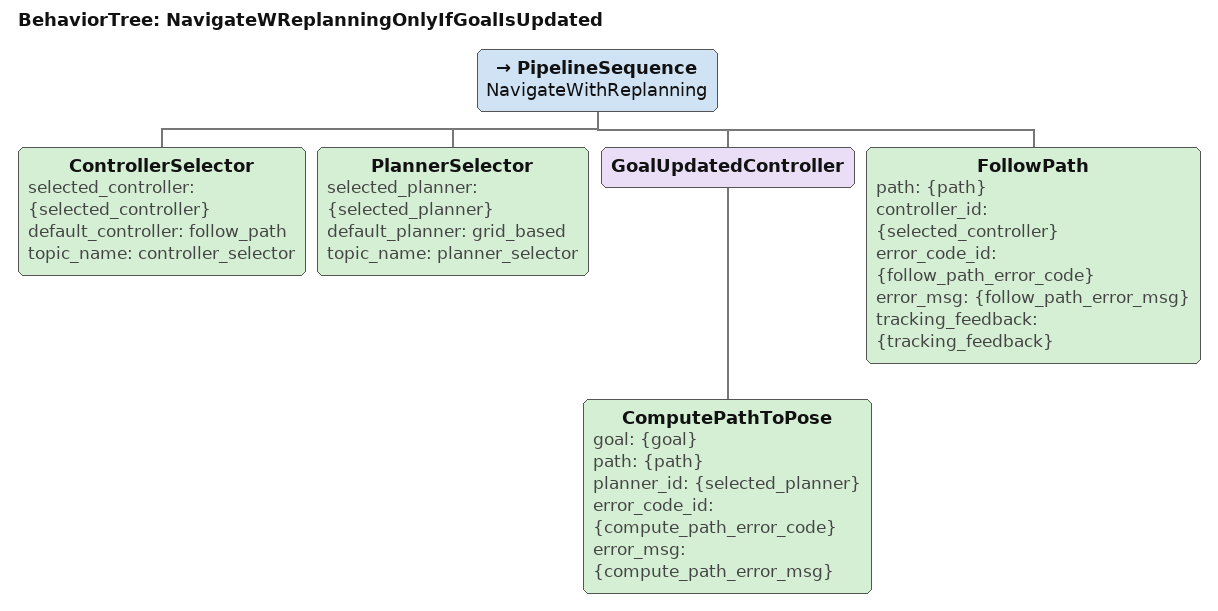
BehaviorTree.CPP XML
<!--
  This Behavior Tree replans the global path only when the goal is updated.
-->

<root BTCPP_format="4" main_tree_to_execute="NavigateWReplanningOnlyIfGoalIsUpdated">
  <BehaviorTree ID="NavigateWReplanningOnlyIfGoalIsUpdated">
    <PipelineSequence name="NavigateWithReplanning">
      <ControllerSelector selected_controller="{selected_controller}" default_controller="follow_path" topic_name="controller_selector"/>
      <PlannerSelector selected_planner="{selected_planner}" default_planner="grid_based" topic_name="planner_selector"/>
      <GoalUpdatedController>
        <ComputePathToPose goal="{goal}" path="{path}" planner_id="{selected_planner}" error_code_id="{compute_path_error_code}" error_msg="{compute_path_error_msg}"/>
      </GoalUpdatedController>
      <FollowPath path="{path}" controller_id="{selected_controller}" error_code_id="{follow_path_error_code}" error_msg="{follow_path_error_msg}" tracking_feedback="{tracking_feedback}"/>
    </PipelineSequence>
  </BehaviorTree>
</root>
